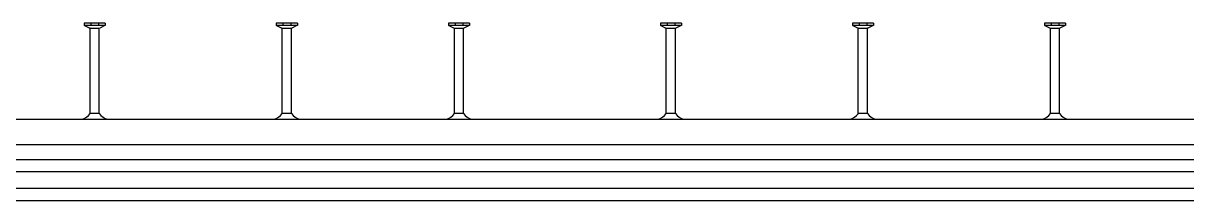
# Model space of a CAD drawing. Header units: inches. Extents: x 10 to 6153, y 9 to 3451.
# Drawn here: x 1525 to 3039, y 9 to 240 of the extents above; entities that cross this region are included whole.
import ezdxf

# ---------------------------------------------------------------- set-up
doc = ezdxf.new("R2010")
doc.units = ezdxf.units.IN
doc.header["$MEASUREMENT"] = 0
doc.layers.add('Halfen', color=2, linetype='Continuous')

msp = doc.modelspace()

# ---------------------------------------------------------------- linework, layer by layer
at = {"layer": 'Halfen'}
for p, q in [((1631.6, 240), (1604.1, 240)), ((1604.1, 240), (1604.1, 237.3)), ((1631.6, 237.3), (1604.1, 237.3)), ((1604.6, 237.3), (1611.4, 233.8)), ((1611.8, 122.3), (1611.8, 233)), ((1612.5, 233.5), (1623.1, 233.5)), ((1612.8, 240), (1612.8, 237.3)), ((1622.9, 240), (1622.9, 237.3)), ((1623.8, 122.3), (1623.8, 233)), ((1631.1, 237.3), (1624.3, 233.8)), ((1631.6, 240), (1631.6, 237.3)), ((1881.6, 240), (1854.1, 240)), ((1854.1, 240), (1854.1, 237.3)), ((1881.6, 237.3), (1854.1, 237.3)), ((1854.6, 237.3), (1861.4, 233.8)), ((1861.8, 122.3), (1861.8, 233)), ((1862.5, 233.5), (1873.1, 233.5)), ((1862.8, 240), (1862.8, 237.3)), ((1872.9, 240), (1872.9, 237.3)), ((1873.8, 122.3), (1873.8, 233)), ((1881.1, 237.3), (1874.3, 233.8)), ((1881.6, 240), (1881.6, 237.3)), ((2105.7, 240), (2078.3, 240)), ((2078.3, 240), (2078.3, 237.3)), ((2105.7, 237.3), (2078.3, 237.3)), ((2078.8, 237.3), (2085.6, 233.8)), ((2086, 122.3), (2086, 233)), ((2086.7, 233.5), (2097.3, 233.5)), ((2086.9, 240), (2086.9, 237.3)), ((2097.1, 240), (2097.1, 237.3)), ((2098, 122.3), (2098, 233)), ((2105.2, 237.3), (2098.4, 233.8)), ((2105.7, 240), (2105.7, 237.3)), ((2381.6, 240), (2354.1, 240)), ((2354.1, 240), (2354.1, 237.3)), ((2381.6, 237.3), (2354.1, 237.3)), ((2354.6, 237.3), (2361.4, 233.8)), ((2361.8, 122.3), (2361.8, 233)), ((2362.5, 233.5), (2373.1, 233.5)), ((2362.8, 240), (2362.8, 237.3)), ((2372.9, 240), (2372.9, 237.3)), ((2373.8, 122.3), (2373.8, 233)), ((2381.1, 237.3), (2374.3, 233.8)), ((2381.6, 240), (2381.6, 237.3)), ((2631.6, 240), (2604.1, 240)), ((2604.1, 240), (2604.1, 237.3)), ((2631.6, 237.3), (2604.1, 237.3)), ((2604.6, 237.3), (2611.4, 233.8)), ((2611.8, 122.3), (2611.8, 233)), ((2612.5, 233.5), (2623.1, 233.5)), ((2612.8, 240), (2612.8, 237.3)), ((2622.9, 240), (2622.9, 237.3)), ((2623.8, 122.3), (2623.8, 233)), ((2631.1, 237.3), (2624.3, 233.8)), ((2631.6, 240), (2631.6, 237.3)), ((2881.6, 240), (2854.1, 240)), ((2854.1, 240), (2854.1, 237.3)), ((2881.6, 237.3), (2854.1, 237.3)), ((2854.6, 237.3), (2861.4, 233.8)), ((2861.8, 122.3), (2861.8, 233)), ((2862.5, 233.5), (2873.1, 233.5)), ((2862.8, 240), (2862.8, 237.3)), ((2872.9, 240), (2872.9, 237.3)), ((2873.8, 122.3), (2873.8, 233)), ((2881.1, 237.3), (2874.3, 233.8)), ((2881.6, 240), (2881.6, 237.3)), ((1623.8, 122.3), (1611.8, 122.3)), ((1873.8, 122.3), (1861.8, 122.3)), ((2098, 122.3), (2086, 122.3)), ((2373.8, 122.3), (2361.8, 122.3)), ((2623.8, 122.3), (2611.8, 122.3)), ((2873.8, 122.3), (2861.8, 122.3)), ((82.8, 115.3), (6152.8, 115.3)), ((82.8, 82.3), (6152.8, 82.3)), ((6152.8, 62.3), (82.8, 62.3)), ((6152.8, 46.6), (82.8, 46.6)), ((6152.8, 24.6), (82.8, 24.6)), ((6152.8, 8.8), (82.8, 8.8))]:
    msp.add_line(p, q, dxfattribs=at)
for centre, radius, start, end in [((1611, 233), 0.8, 0, 62.3005), ((1624.6, 233), 0.8, 117.6995, 180), ((1861, 233), 0.8, 0, 62.3005), ((1874.6, 233), 0.8, 117.6995, 180), ((2085.2, 233), 0.8, 0, 62.3005), ((2098.8, 233), 0.8, 117.6995, 180), ((2361, 233), 0.8, 0, 62.3005), ((2374.6, 233), 0.8, 117.6995, 180), ((2611, 233), 0.8, 0, 62.3005), ((2624.6, 233), 0.8, 117.6995, 180), ((2861, 233), 0.8, 0, 62.3005), ((2874.6, 233), 0.8, 117.6995, 180), ((1598.3, 131.4), 16.3, 278.3975, 325.9993), ((1637.3, 131.4), 16.3, 214.0007, 261.6025), ((1848.3, 131.4), 16.3, 278.3975, 325.9993), ((1887.3, 131.4), 16.3, 214.0007, 261.6025), ((2072.5, 131.4), 16.3, 278.3975, 325.9993), ((2111.5, 131.4), 16.3, 214.0007, 261.6025), ((2348.3, 131.4), 16.3, 278.3975, 325.9993), ((2387.3, 131.4), 16.3, 214.0007, 261.6025), ((2598.3, 131.4), 16.3, 278.3975, 325.9993), ((2637.3, 131.4), 16.3, 214.0007, 261.6025), ((2848.3, 131.4), 16.3, 278.3975, 325.9993), ((2887.3, 131.4), 16.3, 214.0007, 261.6025)]:
    msp.add_arc(centre, radius, start, end, dxfattribs=at)

doc.saveas('drawing.dxf')
